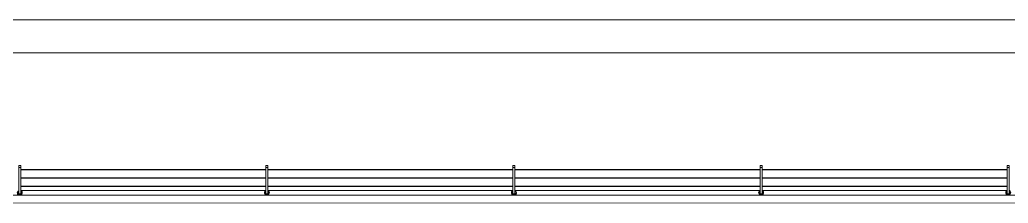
# Model space of a CAD drawing. Header units: metres. Extents: x -55 to 260, y -121 to 64.
# Drawn here: x -24.22 to -12.27, y -101.17 to -98.96 of the extents above; entities that cross this region are included whole.
import ezdxf

# ---------------------------------------------------------------- set-up
doc = ezdxf.new("R2010")
doc.units = ezdxf.units.M
for name, color, linetype, lineweight in [('0-1', 7, 'Continuous', 5), ('46BANQ-1', 253, 'Continuous', 5), ('55BARANDAL-1', 253, 'Continuous', 5)]:
    doc.layers.add(name, color=color, linetype=linetype, lineweight=lineweight)

# ---------------------------------------------------------------- blocks, each defined once
blk = doc.blocks.new('Railing - Wire Post - Chainlink 2-V337-A1 _ A700')
at = {"layer": '55BARANDAL-1'}
for p, q in [((-0.331, 0.013), (-0.331, -0.012)), ((-0.331, 0.013), (-0.317, 0.013)), ((-0.317, 0.013), (-0.311, 0.013)), ((-0.311, 0.013), (-0.304, 0.013)), ((-0.304, 0.013), (-0.304, -0.012)), ((0.013, 0.013), (-0.304, 0.013)), ((0.013, -0.012), (0.013, 0.013)), ((-0.331, -0.012), (-0.317, -0.012)), ((-0.317, -0.012), (-0.311, -0.012)), ((-0.311, -0.012), (-0.304, -0.012)), ((0.013, -0.012), (-0.304, -0.012))]:
    blk.add_line(p, q, dxfattribs=at)
for radius, start, end in [(0.0301, 206.3748, 2.2872), (0.0301, 206.3748, 2.2872), (0.0301, 2.2872, 148.7371), (0.0301, 2.2872, 148.7371), (0.0251, 0, 150), (0.0251, 0, 150), (0.0251, 210, 0), (0.0251, 210, 0), (0.0251, 90, 148.3274), (0.0251, 270, 90), (0.0301, 336.6976, 2.2872), (0.0301, 336.6976, 2.2872), (0.0301, 336.6976, 2.2872), (0.0301, 336.6976, 2.2872), (0.0301, 336.6976, 2.2872), (0.0301, 336.6976, 2.2872), (0.0301, 336.6976, 2.2872), (0.0301, 336.6976, 2.2872), (0.0301, 336.6976, 2.2872), (0.0301, 336.6976, 2.2872), (0.0301, 2.2872, 16.9322), (0.0301, 2.2872, 16.9322), (0.0301, 2.2872, 16.9322), (0.0301, 2.2872, 16.9322), (0.0301, 2.2872, 16.9322), (0.0301, 2.2872, 16.9322), (0.0301, 2.2872, 16.9322), (0.0301, 2.2872, 16.9322), (0.0301, 2.2872, 16.9322), (0.0301, 2.2872, 16.9322), (0.0251, 211.6726, 270)]:
    blk.add_arc((0, 0), radius, start, end, dxfattribs=at)
blk = doc.blocks.new('Railing - Wire Post - Chainlink 2-V338-A1 _ A700')
at = {"layer": '55BARANDAL-1'}
for p, q in [((-0.331, 0.013), (-0.331, -0.012)), ((-0.331, 0.013), (-0.317, 0.013)), ((-0.317, 0.013), (-0.311, 0.013)), ((-0.311, 0.013), (-0.304, 0.013)), ((-0.304, 0.013), (-0.304, -0.012)), ((0.013, 0.013), (-0.304, 0.013)), ((0.013, -0.012), (0.013, 0.013)), ((-0.331, -0.012), (-0.317, -0.012)), ((-0.317, -0.012), (-0.311, -0.012)), ((-0.311, -0.012), (-0.304, -0.012)), ((0.013, -0.012), (-0.304, -0.012))]:
    blk.add_line(p, q, dxfattribs=at)
for radius, start, end in [(0.0301, 206.3748, 2.2872), (0.0301, 206.3748, 2.2872), (0.0301, 2.2872, 148.7371), (0.0301, 2.2872, 148.7371), (0.0251, 0, 150), (0.0251, 0, 150), (0.0251, 210, 0), (0.0251, 210, 0), (0.0251, 90, 148.3274), (0.0251, 270, 90), (0.0301, 336.635, 2.2872), (0.0301, 336.635, 2.2872), (0.0301, 336.635, 2.2872), (0.0301, 336.635, 2.2872), (0.0301, 336.635, 2.2872), (0.0301, 336.635, 2.2872), (0.0301, 336.635, 2.2872), (0.0301, 336.635, 2.2872), (0.0301, 336.635, 2.2872), (0.0301, 336.635, 2.2872), (0.0301, 2.2872, 16.9322), (0.0301, 2.2872, 16.9322), (0.0301, 2.2872, 16.9322), (0.0301, 2.2872, 16.9322), (0.0301, 2.2872, 16.9322), (0.0301, 2.2872, 16.9322), (0.0301, 2.2872, 16.9322), (0.0301, 2.2872, 16.9322), (0.0301, 2.2872, 16.9322), (0.0301, 2.2872, 16.9322), (0.0251, 211.6726, 270)]:
    blk.add_arc((0, 0), radius, start, end, dxfattribs=at)
blk = doc.blocks.new('Railing - Wire Post - Chainlink 2-V339-A1 _ A700')
at = {"layer": '55BARANDAL-1'}
for p, q in [((-0.331, 0.013), (-0.331, -0.012)), ((-0.331, 0.013), (-0.317, 0.013)), ((-0.317, 0.013), (-0.311, 0.013)), ((-0.311, 0.013), (-0.304, 0.013)), ((-0.304, 0.013), (-0.304, -0.012)), ((0.013, 0.013), (-0.304, 0.013)), ((0.013, -0.012), (0.013, 0.013)), ((-0.331, -0.012), (-0.317, -0.012)), ((-0.317, -0.012), (-0.311, -0.012)), ((-0.311, -0.012), (-0.304, -0.012)), ((0.013, -0.012), (-0.304, -0.012))]:
    blk.add_line(p, q, dxfattribs=at)
for radius, start, end in [(0.0301, 206.3748, 2.2872), (0.0301, 206.3748, 2.2872), (0.0301, 2.2872, 148.7371), (0.0301, 2.2872, 148.7371), (0.0251, 0, 150), (0.0251, 0, 150), (0.0251, 210, 0), (0.0251, 210, 0), (0.0251, 90, 148.3274), (0.0251, 270, 90), (0.0301, 336.5724, 2.2872), (0.0301, 336.5724, 2.2872), (0.0301, 336.5724, 2.2872), (0.0301, 336.5724, 2.2872), (0.0301, 336.5724, 2.2872), (0.0301, 336.5724, 2.2872), (0.0301, 336.5724, 2.2872), (0.0301, 336.5724, 2.2872), (0.0301, 336.5724, 2.2872), (0.0301, 336.5724, 2.2872), (0.0301, 2.2872, 16.9322), (0.0301, 2.2872, 16.9322), (0.0301, 2.2872, 16.9322), (0.0301, 2.2872, 16.9322), (0.0301, 2.2872, 16.9322), (0.0301, 2.2872, 16.9322), (0.0301, 2.2872, 16.9322), (0.0301, 2.2872, 16.9322), (0.0301, 2.2872, 16.9322), (0.0301, 2.2872, 16.9322), (0.0251, 211.6726, 270)]:
    blk.add_arc((0, 0), radius, start, end, dxfattribs=at)
blk = doc.blocks.new('Railing - Wire Post - Chainlink 2-V340-A1 _ A700')
at = {"layer": '55BARANDAL-1'}
for p, q in [((-0.331, 0.013), (-0.331, -0.012)), ((-0.331, 0.013), (-0.317, 0.013)), ((-0.317, 0.013), (-0.311, 0.013)), ((-0.311, 0.013), (-0.304, 0.013)), ((-0.304, 0.013), (-0.304, -0.012)), ((0.013, 0.013), (-0.304, 0.013)), ((0.013, -0.012), (0.013, 0.013)), ((-0.331, -0.012), (-0.317, -0.012)), ((-0.317, -0.012), (-0.311, -0.012)), ((-0.311, -0.012), (-0.304, -0.012)), ((0.013, -0.012), (-0.304, -0.012))]:
    blk.add_line(p, q, dxfattribs=at)
for radius, start, end in [(0.0301, 206.3748, 2.2872), (0.0301, 206.3748, 2.2872), (0.0301, 2.2872, 148.7371), (0.0301, 2.2872, 148.7371), (0.0251, 0, 150), (0.0251, 0, 150), (0.0251, 210, 0), (0.0251, 210, 0), (0.0251, 90, 148.3274), (0.0251, 270, 90), (0.0301, 336.5098, 2.2872), (0.0301, 336.5098, 2.2872), (0.0301, 336.5098, 2.2872), (0.0301, 336.5098, 2.2872), (0.0301, 336.5098, 2.2872), (0.0301, 336.5098, 2.2872), (0.0301, 336.5098, 2.2872), (0.0301, 336.5098, 2.2872), (0.0301, 336.5098, 2.2872), (0.0301, 336.5098, 2.2872), (0.0301, 2.2872, 16.9322), (0.0301, 2.2872, 16.9322), (0.0301, 2.2872, 16.9322), (0.0301, 2.2872, 16.9322), (0.0301, 2.2872, 16.9322), (0.0301, 2.2872, 16.9322), (0.0301, 2.2872, 16.9322), (0.0301, 2.2872, 16.9322), (0.0301, 2.2872, 16.9322), (0.0301, 2.2872, 16.9322), (0.0251, 211.6726, 270)]:
    blk.add_arc((0, 0), radius, start, end, dxfattribs=at)
blk = doc.blocks.new('Railing - Wire Post - Chainlink 2-V341-A1 _ A700')
at = {"layer": '55BARANDAL-1'}
for p, q in [((-0.331, 0.013), (-0.331, -0.012)), ((-0.331, 0.013), (-0.317, 0.013)), ((-0.317, 0.013), (-0.311, 0.013)), ((-0.311, 0.013), (-0.304, 0.013)), ((-0.304, 0.013), (-0.304, -0.012)), ((0.013, 0.013), (-0.304, 0.013)), ((0.013, -0.012), (0.013, 0.013)), ((-0.331, -0.012), (-0.317, -0.012)), ((-0.317, -0.012), (-0.311, -0.012)), ((-0.311, -0.012), (-0.304, -0.012)), ((0.013, -0.012), (-0.304, -0.012))]:
    blk.add_line(p, q, dxfattribs=at)
for radius, start, end in [(0.0301, 206.3748, 2.2872), (0.0301, 206.3748, 2.2872), (0.0301, 2.2872, 148.7371), (0.0301, 2.2872, 148.7371), (0.0251, 0, 150), (0.0251, 135, 150), (0.0251, 210, 0), (0.0251, 210, 0), (0.0251, 90, 148.3274), (0.0251, 60, 120), (0.0251, 270, 90), (0.0251, 0, 45), (0.0301, 336.4472, 2.2872), (0.0301, 336.4472, 2.2872), (0.0301, 336.4472, 2.2872), (0.0301, 336.4472, 2.2872), (0.0301, 336.4472, 2.2872), (0.0301, 336.4472, 2.2872), (0.0301, 336.4472, 2.2872), (0.0301, 336.4472, 2.2872), (0.0301, 336.4472, 2.2872), (0.0301, 336.4472, 2.2872), (0.0301, 2.2872, 16.9322), (0.0301, 2.2872, 16.9322), (0.0301, 2.2872, 16.9322), (0.0301, 2.2872, 16.9322), (0.0301, 2.2872, 16.9322), (0.0301, 2.2872, 16.9322), (0.0301, 2.2872, 16.9322), (0.0301, 2.2872, 16.9322), (0.0301, 2.2872, 16.9322), (0.0301, 2.2872, 16.9322), (0.0251, 211.6726, 270)]:
    blk.add_arc((0, 0), radius, start, end, dxfattribs=at)
blk = doc.blocks.new('Railing - Railing-8574736-A1 _ A700')
at = {"layer": '55BARANDAL-1'}
for p, q in [((-21.248, -100.767), (-24.211, -100.767)), ((-24.211, -100.771), (-21.248, -100.771)), ((-21.248, -100.867), (-24.211, -100.867)), ((-24.211, -100.871), (-21.248, -100.871)), ((-18.26, -100.767), (-21.223, -100.767)), ((-21.223, -100.771), (-18.26, -100.771)), ((-18.26, -100.867), (-21.223, -100.867)), ((-21.223, -100.871), (-18.26, -100.871)), ((-15.272, -100.767), (-18.235, -100.767)), ((-18.235, -100.771), (-15.272, -100.771)), ((-15.272, -100.867), (-18.235, -100.867)), ((-18.235, -100.871), (-15.272, -100.871)), ((-12.284, -100.767), (-15.247, -100.767)), ((-15.247, -100.771), (-12.284, -100.771)), ((-12.284, -100.867), (-15.247, -100.867)), ((-15.247, -100.871), (-12.284, -100.871)), ((-21.248, -100.967), (-24.211, -100.967)), ((-24.211, -100.971), (-21.248, -100.971)), ((-18.26, -100.967), (-21.223, -100.967)), ((-21.223, -100.971), (-18.26, -100.971)), ((-15.272, -100.967), (-18.235, -100.967)), ((-18.235, -100.971), (-15.272, -100.971)), ((-12.284, -100.967), (-15.247, -100.967)), ((-15.247, -100.971), (-12.284, -100.971)), ((-33.162, -101.076), (229.742, -101.091)), ((-21.248, -101.021), (-24.211, -101.021)), ((-18.26, -101.021), (-21.223, -101.021)), ((-15.272, -101.022), (-18.235, -101.021)), ((-12.284, -101.022), (-15.247, -101.022))]:
    blk.add_line(p, q, dxfattribs=at)
at = {"extrusion": (0, 0, -1), "zscale": -1, "rotation": 270.0033261339385}
for name, p in [('Railing - Wire Post - Chainlink 2-V337-A1 _ A700', (24.224, -101.049)), ('Railing - Wire Post - Chainlink 2-V338-A1 _ A700', (21.236, -101.049)), ('Railing - Wire Post - Chainlink 2-V339-A1 _ A700', (18.248, -101.049)), ('Railing - Wire Post - Chainlink 2-V340-A1 _ A700', (15.259, -101.049)), ('Railing - Wire Post - Chainlink 2-V341-A1 _ A700', (12.271, -101.049))]:
    blk.add_blockref(name, p, dxfattribs=at)
blk = doc.blocks.new('22011_AR_rvt-1-A1 _ A700')
at = {"layer": '46BANQ-1'}
for p, q in [((-19.828, -98.96), (-25.292, -98.96)), ((-9.828, -98.96), (-19.828, -98.96)), ((-25.692, -99.36), (20.175, -99.36)), ((20.185, -101.174), (-32.861, -101.171))]:
    blk.add_line(p, q, dxfattribs=at)
at = {"layer": '55BARANDAL-1'}
blk.add_blockref('Railing - Railing-8574736-A1 _ A700', (0, 0), dxfattribs=at)
blk = doc.blocks.new('Railing - Wire Post - Chainlink 2-V711-A1 _ A700')
at = {"layer": '55BARANDAL-1'}
for p, q in [((-0.331, 0.013), (-0.331, -0.012)), ((-0.331, 0.013), (-0.323, 0.013)), ((-0.323, 0.013), (-0.317, 0.013)), ((-0.317, 0.013), (-0.311, 0.013)), ((-0.311, 0.013), (-0.304, 0.013)), ((-0.304, 0.013), (-0.304, -0.012)), ((0.013, 0.013), (-0.304, 0.013)), ((0.013, -0.012), (0.013, 0.013)), ((-0.331, -0.012), (-0.323, -0.012)), ((-0.323, -0.012), (-0.317, -0.012)), ((-0.317, -0.012), (-0.311, -0.012)), ((-0.311, -0.012), (-0.304, -0.012)), ((0.013, -0.012), (-0.304, -0.012))]:
    blk.add_line(p, q, dxfattribs=at)
for radius, start, end in [(0.0301, 206.3748, 2.2872), (0.0301, 206.3748, 2.2872), (0.0301, 2.2872, 148.7371), (0.0301, 2.2872, 148.7371), (0.0251, 0, 150), (0.0251, 0, 150), (0.0251, 210, 0), (0.0251, 210, 0), (0.0251, 90, 148.3274), (0.0251, 270, 90), (0.0301, 336.6976, 2.2872), (0.0301, 336.6976, 2.2872), (0.0301, 336.6976, 2.2872), (0.0301, 336.6976, 2.2872), (0.0301, 336.6976, 2.2872), (0.0301, 336.6976, 2.2872), (0.0301, 336.6976, 2.2872), (0.0301, 336.6976, 2.2872), (0.0301, 336.6976, 2.2872), (0.0301, 336.6976, 2.2872), (0.0301, 2.2872, 16.9322), (0.0301, 2.2872, 16.9322), (0.0301, 2.2872, 16.9322), (0.0301, 2.2872, 16.9322), (0.0301, 2.2872, 16.9322), (0.0301, 2.2872, 16.9322), (0.0301, 2.2872, 16.9322), (0.0301, 2.2872, 16.9322), (0.0301, 2.2872, 16.9322), (0.0301, 2.2872, 16.9322), (0.0251, 211.6726, 270)]:
    blk.add_arc((0, 0), radius, start, end, dxfattribs=at)
blk = doc.blocks.new('Railing - Wire Post - Chainlink 2-V712-A1 _ A700')
at = {"layer": '55BARANDAL-1'}
for p, q in [((-0.331, 0.013), (-0.331, -0.012)), ((-0.331, 0.013), (-0.323, 0.013)), ((-0.323, 0.013), (-0.317, 0.013)), ((-0.317, 0.013), (-0.311, 0.013)), ((-0.311, 0.013), (-0.304, 0.013)), ((-0.304, 0.013), (-0.304, -0.012)), ((0.013, 0.013), (-0.304, 0.013)), ((0.013, -0.012), (0.013, 0.013)), ((-0.331, -0.012), (-0.323, -0.012)), ((-0.323, -0.012), (-0.317, -0.012)), ((-0.317, -0.012), (-0.311, -0.012)), ((-0.311, -0.012), (-0.304, -0.012)), ((0.013, -0.012), (-0.304, -0.012))]:
    blk.add_line(p, q, dxfattribs=at)
for radius, start, end in [(0.0301, 206.3748, 2.2872), (0.0301, 206.3748, 2.2872), (0.0301, 2.2872, 148.7371), (0.0301, 2.2872, 148.7371), (0.0251, 0, 150), (0.0251, 0, 150), (0.0251, 210, 0), (0.0251, 210, 0), (0.0251, 90, 148.3274), (0.0251, 270, 90), (0.0301, 336.635, 2.2872), (0.0301, 336.635, 2.2872), (0.0301, 336.635, 2.2872), (0.0301, 336.635, 2.2872), (0.0301, 336.635, 2.2872), (0.0301, 336.635, 2.2872), (0.0301, 336.635, 2.2872), (0.0301, 336.635, 2.2872), (0.0301, 336.635, 2.2872), (0.0301, 336.635, 2.2872), (0.0301, 2.2872, 16.9322), (0.0301, 2.2872, 16.9322), (0.0301, 2.2872, 16.9322), (0.0301, 2.2872, 16.9322), (0.0301, 2.2872, 16.9322), (0.0301, 2.2872, 16.9322), (0.0301, 2.2872, 16.9322), (0.0301, 2.2872, 16.9322), (0.0301, 2.2872, 16.9322), (0.0301, 2.2872, 16.9322), (0.0251, 211.6726, 270)]:
    blk.add_arc((0, 0), radius, start, end, dxfattribs=at)
blk = doc.blocks.new('Railing - Wire Post - Chainlink 2-V713-A1 _ A700')
at = {"layer": '55BARANDAL-1'}
for p, q in [((-0.331, 0.013), (-0.331, -0.012)), ((-0.331, 0.013), (-0.323, 0.013)), ((-0.323, 0.013), (-0.317, 0.013)), ((-0.317, 0.013), (-0.311, 0.013)), ((-0.311, 0.013), (-0.304, 0.013)), ((-0.304, 0.013), (-0.304, -0.012)), ((0.013, 0.013), (-0.304, 0.013)), ((0.013, -0.012), (0.013, 0.013)), ((-0.331, -0.012), (-0.323, -0.012)), ((-0.323, -0.012), (-0.317, -0.012)), ((-0.317, -0.012), (-0.311, -0.012)), ((-0.311, -0.012), (-0.304, -0.012)), ((0.013, -0.012), (-0.304, -0.012))]:
    blk.add_line(p, q, dxfattribs=at)
for radius, start, end in [(0.0301, 206.3748, 2.2872), (0.0301, 206.3748, 2.2872), (0.0301, 2.2872, 148.7371), (0.0301, 2.2872, 148.7371), (0.0251, 0, 150), (0.0251, 0, 150), (0.0251, 210, 0), (0.0251, 210, 0), (0.0251, 90, 148.3274), (0.0251, 270, 90), (0.0301, 336.5724, 2.2872), (0.0301, 336.5724, 2.2872), (0.0301, 336.5724, 2.2872), (0.0301, 336.5724, 2.2872), (0.0301, 336.5724, 2.2872), (0.0301, 336.5724, 2.2872), (0.0301, 336.5724, 2.2872), (0.0301, 336.5724, 2.2872), (0.0301, 336.5724, 2.2872), (0.0301, 336.5724, 2.2872), (0.0301, 2.2872, 16.9322), (0.0301, 2.2872, 16.9322), (0.0301, 2.2872, 16.9322), (0.0301, 2.2872, 16.9322), (0.0301, 2.2872, 16.9322), (0.0301, 2.2872, 16.9322), (0.0301, 2.2872, 16.9322), (0.0301, 2.2872, 16.9322), (0.0301, 2.2872, 16.9322), (0.0301, 2.2872, 16.9322), (0.0251, 211.6726, 270)]:
    blk.add_arc((0, 0), radius, start, end, dxfattribs=at)
blk = doc.blocks.new('Railing - Wire Post - Chainlink 2-V714-A1 _ A700')
at = {"layer": '55BARANDAL-1'}
for p, q in [((-0.331, 0.013), (-0.331, -0.012)), ((-0.331, 0.013), (-0.323, 0.013)), ((-0.323, 0.013), (-0.317, 0.013)), ((-0.317, 0.013), (-0.311, 0.013)), ((-0.311, 0.013), (-0.304, 0.013)), ((-0.304, 0.013), (-0.304, -0.012)), ((0.013, 0.013), (-0.304, 0.013)), ((0.013, -0.012), (0.013, 0.013)), ((-0.331, -0.012), (-0.323, -0.012)), ((-0.323, -0.012), (-0.317, -0.012)), ((-0.317, -0.012), (-0.311, -0.012)), ((-0.311, -0.012), (-0.304, -0.012)), ((0.013, -0.012), (-0.304, -0.012))]:
    blk.add_line(p, q, dxfattribs=at)
for radius, start, end in [(0.0301, 206.3748, 2.2872), (0.0301, 206.3748, 2.2872), (0.0301, 2.2872, 148.7371), (0.0301, 2.2872, 148.7371), (0.0251, 0, 150), (0.0251, 0, 150), (0.0251, 210, 0), (0.0251, 210, 0), (0.0251, 90, 148.3274), (0.0251, 270, 90), (0.0301, 336.5098, 2.2872), (0.0301, 336.5098, 2.2872), (0.0301, 336.5098, 2.2872), (0.0301, 336.5098, 2.2872), (0.0301, 336.5098, 2.2872), (0.0301, 336.5098, 2.2872), (0.0301, 336.5098, 2.2872), (0.0301, 336.5098, 2.2872), (0.0301, 336.5098, 2.2872), (0.0301, 336.5098, 2.2872), (0.0301, 2.2872, 16.9322), (0.0301, 2.2872, 16.9322), (0.0301, 2.2872, 16.9322), (0.0301, 2.2872, 16.9322), (0.0301, 2.2872, 16.9322), (0.0301, 2.2872, 16.9322), (0.0301, 2.2872, 16.9322), (0.0301, 2.2872, 16.9322), (0.0301, 2.2872, 16.9322), (0.0301, 2.2872, 16.9322), (0.0251, 211.6726, 270)]:
    blk.add_arc((0, 0), radius, start, end, dxfattribs=at)
blk = doc.blocks.new('Railing - Wire Post - Chainlink 2-V715-A1 _ A700')
at = {"layer": '55BARANDAL-1'}
for p, q in [((-0.331, 0.013), (-0.331, -0.012)), ((-0.331, 0.013), (-0.323, 0.013)), ((-0.323, 0.013), (-0.317, 0.013)), ((-0.317, 0.013), (-0.311, 0.013)), ((-0.311, 0.013), (-0.304, 0.013)), ((-0.304, 0.013), (-0.304, -0.012)), ((0.013, 0.013), (-0.304, 0.013)), ((0.013, -0.012), (0.013, 0.013)), ((-0.331, -0.012), (-0.323, -0.012)), ((-0.323, -0.012), (-0.317, -0.012)), ((-0.317, -0.012), (-0.311, -0.012)), ((-0.311, -0.012), (-0.304, -0.012)), ((0.013, -0.012), (-0.304, -0.012))]:
    blk.add_line(p, q, dxfattribs=at)
for radius, start, end in [(0.0301, 206.3748, 2.2872), (0.0301, 206.3748, 2.2872), (0.0301, 2.2872, 148.7371), (0.0301, 2.2872, 148.7371), (0.0251, 0, 150), (0.0251, 135, 150), (0.0251, 210, 0), (0.0251, 210, 0), (0.0251, 90, 148.3274), (0.0251, 60, 120), (0.0251, 270, 90), (0.0251, 0, 45), (0.0301, 336.4472, 2.2872), (0.0301, 336.4472, 2.2872), (0.0301, 336.4472, 2.2872), (0.0301, 336.4472, 2.2872), (0.0301, 336.4472, 2.2872), (0.0301, 336.4472, 2.2872), (0.0301, 336.4472, 2.2872), (0.0301, 336.4472, 2.2872), (0.0301, 336.4472, 2.2872), (0.0301, 336.4472, 2.2872), (0.0301, 2.2872, 16.9322), (0.0301, 2.2872, 16.9322), (0.0301, 2.2872, 16.9322), (0.0301, 2.2872, 16.9322), (0.0301, 2.2872, 16.9322), (0.0301, 2.2872, 16.9322), (0.0301, 2.2872, 16.9322), (0.0301, 2.2872, 16.9322), (0.0301, 2.2872, 16.9322), (0.0301, 2.2872, 16.9322), (0.0251, 211.6726, 270)]:
    blk.add_arc((0, 0), radius, start, end, dxfattribs=at)
blk = doc.blocks.new('Railing - Railing-V756-A1 _ A700')
at = {"layer": '55BARANDAL-1'}
for p, q in [((-21.248, -100.767), (-24.211, -100.767)), ((-24.211, -100.771), (-21.248, -100.771)), ((-21.248, -100.867), (-24.211, -100.867)), ((-24.211, -100.871), (-21.248, -100.871)), ((-18.26, -100.767), (-21.223, -100.767)), ((-21.223, -100.771), (-18.26, -100.771)), ((-18.26, -100.867), (-21.223, -100.867)), ((-21.223, -100.871), (-18.26, -100.871)), ((-15.272, -100.767), (-18.235, -100.767)), ((-18.235, -100.771), (-15.272, -100.771)), ((-15.272, -100.867), (-18.235, -100.867)), ((-18.235, -100.871), (-15.272, -100.871)), ((-12.284, -100.767), (-15.247, -100.767)), ((-15.247, -100.771), (-12.284, -100.771)), ((-12.284, -100.867), (-15.247, -100.867)), ((-15.247, -100.871), (-12.284, -100.871)), ((-21.248, -100.967), (-24.211, -100.967)), ((-24.211, -100.971), (-21.248, -100.971)), ((-18.26, -100.967), (-21.223, -100.967)), ((-21.223, -100.971), (-18.26, -100.971)), ((-15.272, -100.967), (-18.235, -100.967)), ((-18.235, -100.971), (-15.272, -100.971)), ((-12.284, -100.967), (-15.247, -100.967)), ((-15.247, -100.971), (-12.284, -100.971)), ((-33.162, -101.076), (229.742, -101.091)), ((-21.248, -101.021), (-24.211, -101.021)), ((-18.26, -101.021), (-21.223, -101.021)), ((-15.272, -101.022), (-18.235, -101.021)), ((-12.284, -101.022), (-15.247, -101.022))]:
    blk.add_line(p, q, dxfattribs=at)
at = {"extrusion": (0, 0, -1), "zscale": -1, "rotation": 270.0033261339385}
for name, p in [('Railing - Wire Post - Chainlink 2-V711-A1 _ A700', (24.224, -101.049)), ('Railing - Wire Post - Chainlink 2-V712-A1 _ A700', (21.236, -101.049)), ('Railing - Wire Post - Chainlink 2-V713-A1 _ A700', (18.248, -101.049)), ('Railing - Wire Post - Chainlink 2-V714-A1 _ A700', (15.259, -101.049)), ('Railing - Wire Post - Chainlink 2-V715-A1 _ A700', (12.271, -101.049))]:
    blk.add_blockref(name, p, dxfattribs=at)
blk = doc.blocks.new('22011_AR_rvt-2-A1 _ A700')
at = {"layer": '46BANQ-1'}
for p, q in [((-19.828, -98.96), (-25.292, -98.96)), ((-9.828, -98.96), (-19.828, -98.96)), ((-25.692, -99.36), (20.175, -99.36)), ((20.185, -101.174), (-32.861, -101.171))]:
    blk.add_line(p, q, dxfattribs=at)
at = {"layer": '55BARANDAL-1'}
blk.add_blockref('Railing - Railing-V756-A1 _ A700', (0, 0), dxfattribs=at)

msp = doc.modelspace()

# ---------------------------------------------------------------- block references
at = {"layer": '0-1'}
for name in ['22011_AR_rvt-2-A1 _ A700', '22011_AR_rvt-1-A1 _ A700']:
    msp.add_blockref(name, (0, 0), dxfattribs=at)

doc.saveas('drawing.dxf')
